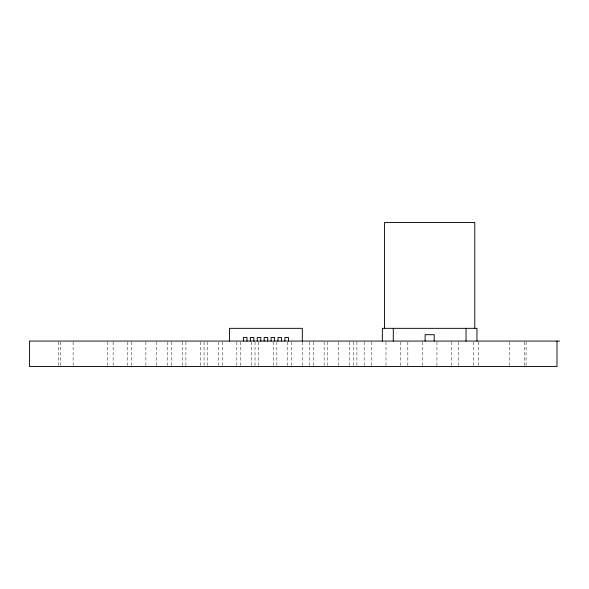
<?xml version="1.0" encoding="UTF-8"?>
<svg xmlns="http://www.w3.org/2000/svg" width="589" height="589" viewBox="0 0 589 589"><rect width="100%" height="100%" fill="white"/><g stroke="black" fill="none" stroke-linecap="round" stroke-linejoin="round"><path stroke-width="0.44" stroke-dasharray="2.94 2.21" d="M526.08 341.981L526.08 366.535M524.262 341.981L524.262 366.535M509.706 341.981L509.706 366.535M478.783 341.981L478.783 366.535M473.32 341.981L473.32 366.535M458.772 341.981L458.772 366.535M451.491 341.981L451.491 366.535M436.942 341.981L436.942 366.535M422.387 341.981L422.387 366.535M407.831 341.981L407.831 366.535M400.557 341.981L400.557 366.535M386.001 341.981L386.001 366.535M371.453 341.981L371.453 366.535M364.171 341.981L364.171 366.535M356.897 341.981L356.897 366.535M353.26 341.981L353.26 366.535M349.623 341.981L349.623 366.535M338.704 341.981L338.704 366.535M327.793 341.981L327.793 366.535M324.149 341.981L324.149 366.535M313.238 341.981L313.238 366.535M309.6 341.981L309.6 366.535M302.319 341.981L302.319 366.535M291.408 341.981L291.408 366.535M287.771 341.981L287.771 366.535M276.852 341.981L276.852 366.535M273.215 341.981L273.215 366.535M258.659 341.981L258.659 366.535M255.022 341.981L255.022 366.535M251.385 341.981L251.385 366.535M240.474 341.981L240.474 366.535M236.83 341.981L236.83 366.535M222.281 341.981L222.281 366.535M218.644 341.981L218.644 366.535M207.726 341.981L207.726 366.535M204.088 341.981L204.088 366.535M200.451 341.981L200.451 366.535M185.896 341.981L185.896 366.535M182.259 341.981L182.259 366.535M171.34 341.981L171.34 366.535M167.703 341.981L167.703 365.629M156.792 341.981L156.792 366.535M145.873 341.981L145.873 366.535M131.325 341.981L131.325 366.535M127.68 341.981L127.68 366.535M113.132 341.981L113.132 366.535M107.677 341.981L107.677 366.535M73.11 341.981L73.11 366.535M60.372 341.981L60.372 366.535M58.554 341.981L58.554 366.535"/><path stroke-width="0.88" d="M559.55 341.068L29.45 341.068L29.45 366.535L557.003 366.535L557.003 341.068M476.957 341.068L476.957 328.338L382.364 328.338L382.364 341.068M474.778 328.338L474.778 222.465L384.551 222.465L384.551 328.338M466.046 328.338L466.046 341.068M434.211 341.068L434.211 334.707L425.118 334.707L425.118 341.068M393.283 328.338L393.283 341.068M302.319 341.068L302.319 328.338L229.555 328.338L229.555 341.068M288.463 341.068L288.463 337.504L284.892 337.504L284.892 341.068M281.549 341.068L281.549 337.504L277.979 337.504L277.979 341.068M274.636 341.068L274.636 337.504L271.073 337.504L271.073 341.068M267.723 341.068L267.723 337.504L264.159 337.504L264.159 341.068M260.809 341.068L260.809 337.504L257.246 337.504L257.246 341.068M253.896 341.068L253.896 337.504L250.332 337.504L250.332 341.068M246.982 341.068L246.982 337.504L243.419 337.504L243.419 341.068"/></g></svg>
